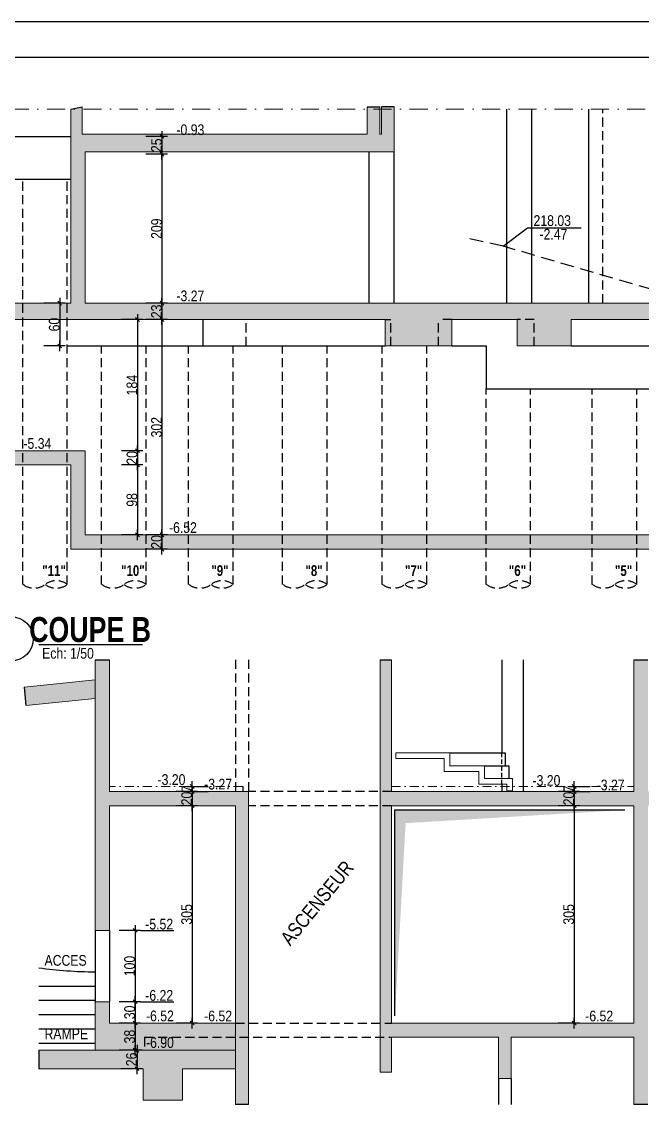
# Model space of a CAD drawing. Header units: millimetres. Extents: x 2049 to 26244, y -43633 to -34245.
# Drawn here: x 6810 to 7682, y -40952 to -39433 of the extents above; entities that cross this region are included whole.
import ezdxf
from ezdxf.enums import TextEntityAlignment as Align

# ---------------------------------------------------------------- set-up
doc = ezdxf.new("R2010")
doc.units = ezdxf.units.MM
doc.linetypes.add('CACHEX2', pattern=[19.05, 12.7, -6.35])
doc.linetypes.add('TIRETPTX2', pattern=[50.8, 25.4, -12.7, 0, -12.7])
for name, color, linetype in [('01-Cad  2', 1, 'Continuous'), ('01_cote_gen', 4, 'Continuous'), ('01_linteaux', 2, 'Continuous'), ('01_murs_sup', 2, 'CACHEX2'), ('01_poch_BN', 9, 'Continuous'), ('01_poch_murs', 253, 'Continuous'), ('01_texte', 230, 'Continuous'), ('AA_COTES', 2, 'Continuous')]:
    doc.layers.add(name, color=color, linetype=linetype)
doc.layers.add('01_murs_coup', color=5, linetype='Continuous', lineweight=60)
doc.layers.add('01_tram_axes', color=2, linetype='TIRETPTX2', lineweight=9)
doc.styles.add('ARIAL NA', font='ARIALN.TTF')
doc.styles.add('impact', font='impact.ttf')
doc.styles.add('STYLE2', font='ARIALN.TTF')
doc.dimstyles.new('JB50', dxfattribs={"dimscale": 0.1, "dimtxt": 150, "dimasz": 15, "dimexe": 0.1, "dimexo": 0.1, "dimgap": 0.09, "dimtad": 1, "dimdec": 1, "dimdsep": 46, "dimtxsty": 'STYLE2', "dimblk1": 'BOND_G', "dimblk2": 'BOND_D', "dimsah": 1, "dimcen": 1.5, "dimdle": 0.01, "dimse1": 1, "dimse2": 1, "dimclrd": 4, "dimclre": 2, "dimclrt": 6, "dimazin": 2, "dimtfac": 2.333333, "dimtdec": 1, "dimtix": 1, "dimtmove": 2, "dimatfit": 3, "dimldrblk": 'BOND_G', "dimfxl": 1, "dimtolj": 1, "dimtzin": 0, "dimarcsym": 0})

# ---------------------------------------------------------------- blocks, each defined once
blk = doc.blocks.new('BOND_G')
at = {"layer": 'AA_COTES', "color": 0}
for p, q in [((0, -5), (0, 15)), ((5, 0), (-5, 0)), ((1.8, 1.8), (-1.8, -1.8))]:
    blk.add_line(p, q, dxfattribs=at)
blk = doc.blocks.new('BOND_D')
at = {"layer": 'AA_COTES', "color": 0}
for p, q in [((5, 0), (-5, 0)), ((-1.8, -1.8), (1.8, 1.8)), ((0, 5), (0, -15))]:
    blk.add_line(p, q, dxfattribs=at)
blk = doc.blocks.new('*D7805')
at = {"layer": '01_cote_gen', "color": 4, "lineweight": -2, "ltscale": 200, "transparency": 16777216}
blk.add_line((6863.7, -39829.8), (6863.7, -39886.8), dxfattribs=at)
at = {"layer": 'Defpoints', "color": 0, "ltscale": 200, "transparency": 16777216}
for p in [(6859, -39828.3), (6863.7, -39888.3), (7862.5, -39888.3)]:
    blk.add_point(p, dxfattribs=at)
at = {"layer": '01_cote_gen', "color": 4, "lineweight": -2, "ltscale": 200, "transparency": 16777216, "xscale": 1.5, "yscale": 1.5, "zscale": 1.5}
for name, p, rotation in [('BOND_G', (6863.7, -39828.3), 90), ('BOND_D', (6863.7, -39888.3), 270)]:
    blk.add_blockref(name, p, dxfattribs=dict(at, rotation=rotation))
at = {"layer": '01_cote_gen', "color": 6, "ltscale": 200, "transparency": 16777216, "insert": (6856.1, -39858.3), "char_height": 15, "attachment_point": 5, "rotation": 90, "style": 'STYLE2'}
blk.add_mtext('\\A1;60', dxfattribs=at)
blk = doc.blocks.new('*D7807')
at = {"layer": '01_cote_gen', "color": 4, "lineweight": -2, "ltscale": 200, "transparency": 16777216}
blk.add_line((6972.9, -40036.8), (6972.9, -40053.8), dxfattribs=at)
at = {"layer": 'Defpoints', "color": 0, "ltscale": 200, "transparency": 16777216}
for p in [(6857.3, -40035.3), (6857.3, -40055.3), (6972.9, -40055.3)]:
    blk.add_point(p, dxfattribs=at)
at = {"layer": '01_cote_gen', "color": 4, "lineweight": -2, "ltscale": 200, "transparency": 16777216, "xscale": 1.5, "yscale": 1.5, "zscale": 1.5}
for name, p, rotation in [('BOND_G', (6972.9, -40035.3), 90), ('BOND_D', (6972.9, -40055.3), 270)]:
    blk.add_blockref(name, p, dxfattribs=dict(at, rotation=rotation))
at = {"layer": '01_cote_gen', "color": 6, "ltscale": 200, "transparency": 16777216, "insert": (6965.2, -40045.3), "char_height": 15, "attachment_point": 5, "rotation": 90, "style": 'STYLE2'}
blk.add_mtext('\\A1;20', dxfattribs=at)
blk = doc.blocks.new('*D7808')
at = {"layer": '01_cote_gen', "color": 4, "lineweight": -2, "ltscale": 200, "transparency": 16777216}
blk.add_line((6972.9, -40056.8), (6972.9, -40151.8), dxfattribs=at)
at = {"layer": 'Defpoints', "color": 0, "ltscale": 200, "transparency": 16777216}
for p in [(6950.4, -40055.3), (6950.4, -40153.3), (6972.9, -40153.3)]:
    blk.add_point(p, dxfattribs=at)
at = {"layer": '01_cote_gen', "color": 4, "lineweight": -2, "ltscale": 200, "transparency": 16777216, "xscale": 1.5, "yscale": 1.5, "zscale": 1.5}
for name, p, rotation in [('BOND_G', (6972.9, -40055.3), 90), ('BOND_D', (6972.9, -40153.3), 270)]:
    blk.add_blockref(name, p, dxfattribs=dict(at, rotation=rotation))
at = {"layer": '01_cote_gen', "color": 6, "ltscale": 200, "transparency": 16777216, "insert": (6965.2, -40104.3), "char_height": 15, "attachment_point": 5, "rotation": 90, "style": 'STYLE2'}
blk.add_mtext('\\A1;98', dxfattribs=at)
blk = doc.blocks.new('*D7809')
at = {"layer": '01_cote_gen', "color": 4, "lineweight": -2, "ltscale": 200, "transparency": 16777216}
blk.add_line((6972.9, -39852.8), (6972.9, -40033.8), dxfattribs=at)
at = {"layer": 'Defpoints', "color": 0, "ltscale": 200, "transparency": 16777216}
for p in [(6987.8, -39851.3), (6950.4, -40035.3), (6972.9, -40035.3)]:
    blk.add_point(p, dxfattribs=at)
at = {"layer": '01_cote_gen', "color": 4, "lineweight": -2, "ltscale": 200, "transparency": 16777216, "xscale": 1.5, "yscale": 1.5, "zscale": 1.5}
for name, p, rotation in [('BOND_G', (6972.9, -39851.3), 90), ('BOND_D', (6972.9, -40035.3), 270)]:
    blk.add_blockref(name, p, dxfattribs=dict(at, rotation=rotation))
at = {"layer": '01_cote_gen', "color": 6, "ltscale": 200, "transparency": 16777216, "insert": (6965.2, -39943.3), "char_height": 15, "attachment_point": 5, "rotation": 90, "style": 'STYLE2'}
blk.add_mtext('\\A1;184', dxfattribs=at)
blk = doc.blocks.new('*D7810')
at = {"layer": '01_cote_gen', "color": 4, "lineweight": -2, "ltscale": 200, "transparency": 16777216}
blk.add_line((7007.3, -39852.8), (7007.3, -40151.8), dxfattribs=at)
at = {"layer": 'Defpoints', "color": 0, "ltscale": 200, "transparency": 16777216}
for p in [(7009.6, -39851.3), (7007.3, -40153.3), (7124.9, -40153.3)]:
    blk.add_point(p, dxfattribs=at)
at = {"layer": '01_cote_gen', "color": 4, "lineweight": -2, "ltscale": 200, "transparency": 16777216, "xscale": 1.5, "yscale": 1.5, "zscale": 1.5}
for name, p, rotation in [('BOND_G', (7007.3, -39851.3), 90), ('BOND_D', (7007.3, -40153.3), 270)]:
    blk.add_blockref(name, p, dxfattribs=dict(at, rotation=rotation))
at = {"layer": '01_cote_gen', "color": 6, "ltscale": 200, "transparency": 16777216, "insert": (6999.7, -40002.3), "char_height": 15, "attachment_point": 5, "rotation": 90, "style": 'STYLE2'}
blk.add_mtext('\\A1;302', dxfattribs=at)
blk = doc.blocks.new('*D7811')
at = {"layer": '01_cote_gen', "color": 4, "lineweight": -2, "ltscale": 200, "transparency": 16777216}
blk.add_line((7007.3, -39829.8), (7007.3, -39849.8), dxfattribs=at)
at = {"layer": 'Defpoints', "color": 0, "ltscale": 200, "transparency": 16777216}
for p in [(7036, -39828.3), (7007.3, -39851.3), (7036, -39851.3)]:
    blk.add_point(p, dxfattribs=at)
at = {"layer": '01_cote_gen', "color": 4, "lineweight": -2, "ltscale": 200, "transparency": 16777216, "xscale": 1.5, "yscale": 1.5, "zscale": 1.5}
for name, p, rotation in [('BOND_G', (7007.3, -39828.3), 90), ('BOND_D', (7007.3, -39851.3), 270)]:
    blk.add_blockref(name, p, dxfattribs=dict(at, rotation=rotation))
at = {"layer": '01_cote_gen', "color": 6, "ltscale": 200, "transparency": 16777216, "insert": (6999.7, -39839.8), "char_height": 15, "attachment_point": 5, "rotation": 90, "style": 'STYLE2'}
blk.add_mtext('\\A1;23', dxfattribs=at)
blk = doc.blocks.new('*D7812')
at = {"layer": '01_cote_gen', "color": 4, "lineweight": -2, "ltscale": 200, "transparency": 16777216}
blk.add_line((7007.3, -40154.8), (7007.3, -40171.8), dxfattribs=at)
at = {"layer": 'Defpoints', "color": 0, "ltscale": 200, "transparency": 16777216}
for p in [(7027.9, -40153.3), (7007.3, -40173.3), (7027.9, -40173.3)]:
    blk.add_point(p, dxfattribs=at)
at = {"layer": '01_cote_gen', "color": 4, "lineweight": -2, "ltscale": 200, "transparency": 16777216, "xscale": 1.5, "yscale": 1.5, "zscale": 1.5}
for name, p, rotation in [('BOND_G', (7007.3, -40153.3), 90), ('BOND_D', (7007.3, -40173.3), 270)]:
    blk.add_blockref(name, p, dxfattribs=dict(at, rotation=rotation))
at = {"layer": '01_cote_gen', "color": 6, "ltscale": 200, "transparency": 16777216, "insert": (6999.7, -40163.3), "char_height": 15, "attachment_point": 5, "rotation": 90, "style": 'STYLE2'}
blk.add_mtext('\\A1;20', dxfattribs=at)
blk = doc.blocks.new('*D7839')
at = {"layer": '01_cote_gen', "color": 4, "lineweight": -2, "ltscale": 200, "transparency": 16777216}
blk.add_line((7586.1, -40514.8), (7586.1, -40531.8), dxfattribs=at)
at = {"layer": 'Defpoints', "color": 0, "ltscale": 200, "transparency": 16777216}
for p in [(7576, -40513.3), (7576, -40533.3), (7586.1, -40533.3)]:
    blk.add_point(p, dxfattribs=at)
at = {"layer": '01_cote_gen', "color": 4, "lineweight": -2, "ltscale": 200, "transparency": 16777216, "xscale": 1.5, "yscale": 1.5, "zscale": 1.5}
for name, p, rotation in [('BOND_G', (7586.1, -40513.3), 90), ('BOND_D', (7586.1, -40533.3), 270)]:
    blk.add_blockref(name, p, dxfattribs=dict(at, rotation=rotation))
at = {"layer": '01_cote_gen', "color": 6, "ltscale": 200, "transparency": 16777216, "insert": (7578.4, -40523.3), "char_height": 15, "attachment_point": 5, "rotation": 90, "style": 'STYLE2'}
blk.add_mtext('\\A1;20', dxfattribs=at)
blk = doc.blocks.new('*D7840')
at = {"layer": '01_cote_gen', "color": 4, "lineweight": -2, "ltscale": 200, "transparency": 16777216}
blk.add_line((7586.1, -40534.8), (7586.1, -40836.8), dxfattribs=at)
at = {"layer": 'Defpoints', "color": 0, "ltscale": 200, "transparency": 16777216}
for p in [(7537.5, -40533.3), (7561.8, -40838.3), (7586.1, -40838.3)]:
    blk.add_point(p, dxfattribs=at)
at = {"layer": '01_cote_gen', "color": 4, "lineweight": -2, "ltscale": 200, "transparency": 16777216, "xscale": 1.5, "yscale": 1.5, "zscale": 1.5}
for name, p, rotation in [('BOND_G', (7586.1, -40533.3), 90), ('BOND_D', (7586.1, -40838.3), 270)]:
    blk.add_blockref(name, p, dxfattribs=dict(at, rotation=rotation))
at = {"layer": '01_cote_gen', "color": 6, "ltscale": 200, "transparency": 16777216, "insert": (7578.4, -40685.8), "char_height": 15, "attachment_point": 5, "rotation": 90, "style": 'STYLE2'}
blk.add_mtext('\\A1;305', dxfattribs=at)
blk = doc.blocks.new('*D7841')
at = {"layer": '01_cote_gen', "color": 4, "lineweight": -2, "ltscale": 200, "transparency": 16777216}
for p, q in [((7586.1, -40504.8), (7586.1, -40503.3)), ((7586.1, -40506.3), (7586.1, -40513.3)), ((7586.1, -40514.8), (7586.1, -40516.3))]:
    blk.add_line(p, q, dxfattribs=at)
at = {"layer": 'Defpoints', "color": 0, "ltscale": 200, "transparency": 16777216}
for p in [(7633.8, -40506.3), (7586.1, -40513.3), (7633.8, -40513.3)]:
    blk.add_point(p, dxfattribs=at)
at = {"layer": '01_cote_gen', "color": 4, "lineweight": -2, "ltscale": 200, "transparency": 16777216, "xscale": 1.5, "yscale": 1.5, "zscale": 1.5}
for name, p, rotation in [('BOND_G', (7586.1, -40506.3), 270), ('BOND_D', (7586.1, -40513.3), 90)]:
    blk.add_blockref(name, p, dxfattribs=dict(at, rotation=rotation))
at = {"layer": '01_cote_gen', "color": 6, "ltscale": 200, "transparency": 16777216, "insert": (7578.5, -40509.8), "char_height": 15, "attachment_point": 5, "rotation": 90, "style": 'STYLE2'}
blk.add_mtext('\\A1;7', dxfattribs=at)
blk = doc.blocks.new('*D7842')
at = {"layer": '01_cote_gen', "color": 4, "lineweight": -2, "ltscale": 200, "transparency": 16777216}
blk.add_line((6969.5, -40839.8), (6969.5, -40874.8), dxfattribs=at)
at = {"layer": 'Defpoints', "color": 0, "ltscale": 200, "transparency": 16777216}
for p in [(6974.4, -40838.3), (6969.5, -40876.3), (6974.4, -40876.3)]:
    blk.add_point(p, dxfattribs=at)
at = {"layer": '01_cote_gen', "color": 4, "lineweight": -2, "ltscale": 200, "transparency": 16777216, "xscale": 1.5, "yscale": 1.5, "zscale": 1.5}
for name, p, rotation in [('BOND_G', (6969.5, -40838.3), 90), ('BOND_D', (6969.5, -40876.3), 270)]:
    blk.add_blockref(name, p, dxfattribs=dict(at, rotation=rotation))
at = {"layer": '01_cote_gen', "color": 6, "ltscale": 200, "transparency": 16777216, "insert": (6961.9, -40857.3), "char_height": 15, "attachment_point": 5, "rotation": 90, "style": 'STYLE2'}
blk.add_mtext('\\A1;38', dxfattribs=at)
blk = doc.blocks.new('*D7847')
at = {"layer": '01_cote_gen', "color": 4, "lineweight": -2, "ltscale": 200, "transparency": 16777216}
blk.add_line((6972.2, -40877.8), (6972.2, -40900.8), dxfattribs=at)
at = {"layer": 'Defpoints', "color": 0, "ltscale": 200, "transparency": 16777216}
for p in [(6959.4, -40876.3), (6962.1, -40902.3), (6972.2, -40902.3)]:
    blk.add_point(p, dxfattribs=at)
at = {"layer": '01_cote_gen', "color": 4, "lineweight": -2, "ltscale": 200, "transparency": 16777216, "xscale": 1.5, "yscale": 1.5, "zscale": 1.5}
for name, p, rotation in [('BOND_G', (6972.2, -40876.3), 90), ('BOND_D', (6972.2, -40902.3), 270)]:
    blk.add_blockref(name, p, dxfattribs=dict(at, rotation=rotation))
at = {"layer": '01_cote_gen', "color": 6, "ltscale": 200, "transparency": 16777216, "insert": (6964.5, -40889.3), "char_height": 15, "attachment_point": 5, "rotation": 90, "style": 'STYLE2'}
blk.add_mtext('\\A1;26', dxfattribs=at)
blk = doc.blocks.new('*D7848')
at = {"layer": '01_cote_gen', "color": 4, "lineweight": -2, "ltscale": 200, "transparency": 16777216}
blk.add_line((6969.5, -40809.8), (6969.5, -40836.8), dxfattribs=at)
at = {"layer": 'Defpoints', "color": 0, "ltscale": 200, "transparency": 16777216}
for p in [(6933.6, -40808.3), (6942.1, -40838.3), (6969.5, -40838.3)]:
    blk.add_point(p, dxfattribs=at)
at = {"layer": '01_cote_gen', "color": 4, "lineweight": -2, "ltscale": 200, "transparency": 16777216, "xscale": 1.5, "yscale": 1.5, "zscale": 1.5}
for name, p, rotation in [('BOND_G', (6969.5, -40808.3), 90), ('BOND_D', (6969.5, -40838.3), 270)]:
    blk.add_blockref(name, p, dxfattribs=dict(at, rotation=rotation))
at = {"layer": '01_cote_gen', "color": 6, "ltscale": 200, "transparency": 16777216, "insert": (6961.9, -40823.3), "char_height": 15, "attachment_point": 5, "rotation": 90, "style": 'STYLE2'}
blk.add_mtext('\\A1;30', dxfattribs=at)
blk = doc.blocks.new('*D7849')
at = {"layer": '01_cote_gen', "color": 4, "lineweight": -2, "ltscale": 200, "transparency": 16777216}
blk.add_line((6969.5, -40709.8), (6969.5, -40806.8), dxfattribs=at)
at = {"layer": 'Defpoints', "color": 0, "ltscale": 200, "transparency": 16777216}
for p in [(6933.6, -40708.3), (6933.6, -40808.3), (6969.5, -40808.3)]:
    blk.add_point(p, dxfattribs=at)
at = {"layer": '01_cote_gen', "color": 4, "lineweight": -2, "ltscale": 200, "transparency": 16777216, "xscale": 1.5, "yscale": 1.5, "zscale": 1.5}
for name, p, rotation in [('BOND_G', (6969.5, -40708.3), 90), ('BOND_D', (6969.5, -40808.3), 270)]:
    blk.add_blockref(name, p, dxfattribs=dict(at, rotation=rotation))
at = {"layer": '01_cote_gen', "color": 6, "ltscale": 200, "transparency": 16777216, "insert": (6961.9, -40758.3), "char_height": 15, "attachment_point": 5, "rotation": 90, "style": 'STYLE2'}
blk.add_mtext('\\A1;100', dxfattribs=at)
blk = doc.blocks.new('*D7843')
at = {"layer": '01_cote_gen', "color": 4, "lineweight": -2, "ltscale": 200, "transparency": 16777216}
blk.add_line((7049.7, -40514.8), (7049.7, -40531.8), dxfattribs=at)
at = {"layer": 'Defpoints', "color": 0, "ltscale": 200, "transparency": 16777216}
for p in [(7039.6, -40513.3), (7039.6, -40533.3), (7049.7, -40533.3)]:
    blk.add_point(p, dxfattribs=at)
at = {"layer": '01_cote_gen', "color": 4, "lineweight": -2, "ltscale": 200, "transparency": 16777216, "xscale": 1.5, "yscale": 1.5, "zscale": 1.5}
for name, p, rotation in [('BOND_G', (7049.7, -40513.3), 90), ('BOND_D', (7049.7, -40533.3), 270)]:
    blk.add_blockref(name, p, dxfattribs=dict(at, rotation=rotation))
at = {"layer": '01_cote_gen', "color": 6, "ltscale": 200, "transparency": 16777216, "insert": (7042, -40523.3), "char_height": 15, "attachment_point": 5, "rotation": 90, "style": 'STYLE2'}
blk.add_mtext('\\A1;20', dxfattribs=at)
blk = doc.blocks.new('*D7844')
at = {"layer": '01_cote_gen', "color": 4, "lineweight": -2, "ltscale": 200, "transparency": 16777216}
blk.add_line((7049.7, -40534.8), (7049.7, -40836.8), dxfattribs=at)
at = {"layer": 'Defpoints', "color": 0, "ltscale": 200, "transparency": 16777216}
for p in [(7001.1, -40533.3), (7025.4, -40838.3), (7049.7, -40838.3)]:
    blk.add_point(p, dxfattribs=at)
at = {"layer": '01_cote_gen', "color": 4, "lineweight": -2, "ltscale": 200, "transparency": 16777216, "xscale": 1.5, "yscale": 1.5, "zscale": 1.5}
for name, p, rotation in [('BOND_G', (7049.7, -40533.3), 90), ('BOND_D', (7049.7, -40838.3), 270)]:
    blk.add_blockref(name, p, dxfattribs=dict(at, rotation=rotation))
at = {"layer": '01_cote_gen', "color": 6, "ltscale": 200, "transparency": 16777216, "insert": (7042, -40685.8), "char_height": 15, "attachment_point": 5, "rotation": 90, "style": 'STYLE2'}
blk.add_mtext('\\A1;305', dxfattribs=at)
blk = doc.blocks.new('*D7845')
at = {"layer": '01_cote_gen', "color": 4, "lineweight": -2, "ltscale": 200, "transparency": 16777216}
for p, q in [((7049.7, -40504.8), (7049.7, -40503.3)), ((7049.7, -40506.3), (7049.7, -40513.3)), ((7049.7, -40514.8), (7049.7, -40516.3))]:
    blk.add_line(p, q, dxfattribs=at)
at = {"layer": 'Defpoints', "color": 0, "ltscale": 200, "transparency": 16777216}
for p in [(7097.4, -40506.3), (7049.7, -40513.3), (7097.4, -40513.3)]:
    blk.add_point(p, dxfattribs=at)
at = {"layer": '01_cote_gen', "color": 4, "lineweight": -2, "ltscale": 200, "transparency": 16777216, "xscale": 1.5, "yscale": 1.5, "zscale": 1.5}
for name, p, rotation in [('BOND_G', (7049.7, -40506.3), 270), ('BOND_D', (7049.7, -40513.3), 90)]:
    blk.add_blockref(name, p, dxfattribs=dict(at, rotation=rotation))
at = {"layer": '01_cote_gen', "color": 6, "ltscale": 200, "transparency": 16777216, "insert": (7042.2, -40509.8), "char_height": 15, "attachment_point": 5, "rotation": 90, "style": 'STYLE2'}
blk.add_mtext('\\A1;7', dxfattribs=at)
blk = doc.blocks.new('*D7877')
at = {"layer": '01_cote_gen', "color": 4, "lineweight": -2, "ltscale": 200, "transparency": 16777216}
blk.add_line((6663.8, -40171.8), (6663.8, -40056.8), dxfattribs=at)
at = {"layer": 'Defpoints', "color": 0, "ltscale": 200, "transparency": 16777216}
for p in [(6663.8, -40055.3), (6874.3, -40055.3), (6879.3, -40173.3)]:
    blk.add_point(p, dxfattribs=at)
at = {"layer": '01_cote_gen', "color": 4, "lineweight": -2, "ltscale": 200, "transparency": 16777216, "xscale": 1.5, "yscale": 1.5, "zscale": 1.5}
for name, p, rotation in [('BOND_D', (6663.8, -40055.3), 90), ('BOND_G', (6663.8, -40173.3), 270)]:
    blk.add_blockref(name, p, dxfattribs=dict(at, rotation=rotation))
at = {"layer": '01_cote_gen', "color": 6, "ltscale": 200, "transparency": 16777216, "insert": (6656.1, -40114.3), "char_height": 15, "attachment_point": 5, "rotation": 90, "style": 'STYLE2'}
blk.add_mtext('\\A1;118', dxfattribs=at)
blk = doc.blocks.new('*D7897')
at = {"layer": '01_cote_gen', "color": 4, "lineweight": -2, "ltscale": 200, "transparency": 16777216}
blk.add_line((7007.3, -39620.8), (7007.3, -39826.8), dxfattribs=at)
at = {"layer": 'Defpoints', "color": 0, "ltscale": 200, "transparency": 16777216}
for p in [(6998.3, -39619.3), (7007.3, -39828.3), (7025.1, -39828.3)]:
    blk.add_point(p, dxfattribs=at)
at = {"layer": '01_cote_gen', "color": 4, "lineweight": -2, "ltscale": 200, "transparency": 16777216, "xscale": 1.5, "yscale": 1.5, "zscale": 1.5}
for name, p, rotation in [('BOND_G', (7007.3, -39619.3), 90), ('BOND_D', (7007.3, -39828.3), 270)]:
    blk.add_blockref(name, p, dxfattribs=dict(at, rotation=rotation))
at = {"layer": '01_cote_gen', "color": 6, "ltscale": 200, "transparency": 16777216, "insert": (6999.7, -39723.8), "char_height": 15, "attachment_point": 5, "rotation": 90, "style": 'STYLE2'}
blk.add_mtext('\\A1;209', dxfattribs=at)
blk = doc.blocks.new('*D7898')
at = {"layer": '01_cote_gen', "color": 4, "lineweight": -2, "ltscale": 200, "transparency": 16777216}
blk.add_line((7007.3, -39595.8), (7007.3, -39617.8), dxfattribs=at)
at = {"layer": 'Defpoints', "color": 0, "ltscale": 200, "transparency": 16777216}
for p in [(7023.8, -39594.3), (7007.3, -39619.3), (7023.8, -39619.3)]:
    blk.add_point(p, dxfattribs=at)
at = {"layer": '01_cote_gen', "color": 4, "lineweight": -2, "ltscale": 200, "transparency": 16777216, "xscale": 1.5, "yscale": 1.5, "zscale": 1.5}
for name, p, rotation in [('BOND_G', (7007.3, -39594.3), 90), ('BOND_D', (7007.3, -39619.3), 270)]:
    blk.add_blockref(name, p, dxfattribs=dict(at, rotation=rotation))
at = {"layer": '01_cote_gen', "color": 6, "ltscale": 200, "transparency": 16777216, "insert": (6999.7, -39606.8), "char_height": 15, "attachment_point": 5, "rotation": 90, "style": 'STYLE2'}
blk.add_mtext('\\A1;25', dxfattribs=at)

msp = doc.modelspace()

# ---------------------------------------------------------------- hatches: boundary and pattern name
at = {"layer": '01_poch_BN', "ltscale": 200}
h = msp.add_hatch(color=256, dxfattribs=at)
h.dxf.hatch_style = 1
h.paths.add_polyline_path([(7333.28, -39552.62), (7315.28, -39552.62), (7315.28, -39590.99), (7313.28, -39590.99), (7313.28, -39552.62), (7295.28, -39552.62), (7295.28, -39590.99), (6895.28, -39590.99), (6895.28, -39552.62), (6879.28, -39555.96), (6879.28, -39828.33), (6761.75, -39828.33), (6761.75, -39851.33), (7320.51, -39851.33), (7320.51, -39888.33), (7414.08, -39888.33), (7414.08, -39851.33), (7505.89, -39851.33), (7505.89, -39888.33), (7581.77, -39888.33), (7581.77, -39851.33), (7839.41, -39851.33), (7760.55, -39828.33), (6899.28, -39828.33), (6899.28, -39615.99), (7333.28, -39615.99)])
h.paths.add_polyline_path([(6761.75, -39594.33), (6690.12, -39594.33), (6690.12, -39654.33), (6761.75, -39654.33)])
h.paths.add_polyline_path([(6711.5, -39555.96), (6690.12, -39555.96), (6690.12, -39594.33), (6711.5, -39594.33)])
h.paths.add_polyline_path([(6761.75, -39654.33), (6734.99, -39654.33), (6734.99, -40254.47), (6761.75, -40254.47)])
h.paths.add_polyline_path([(6899.28, -40035.33), (6761.75, -40035.33), (6761.75, -40055.33), (6879.28, -40055.33), (6879.28, -40173.33), (8048.27, -40173.33), (8048.27, -40287.33), (8068.27, -40287.33), (8068.27, -40173.33), (8233.27, -40173.33), (8233.27, -40287.33), (8378.93, -40287.33), (8378.93, -40257.33), (8251.27, -40257.33), (8251.27, -39943.87), (8242.27, -39940.33), (8233.27, -39938.56), (8233.27, -40153.33), (8068.27, -40153.33), (8068.27, -39906.11), (8048.27, -39902.17), (8048.27, -40153.33), (6899.28, -40153.33)])
h.paths.add_polyline_path([(8068.27, -39851.33), (8233.27, -39851.33), (8233.27, -39938.56), (8242.27, -39940.33), (8251.27, -39943.87), (8251.27, -39555.96), (8233.27, -39555.96), (8233.27, -39828.33), (8068.31, -39828.33), (8068.31, -39555.96), (8048.31, -39555.96), (8048.31, -39828.33), (7760.55, -39828.33), (7839.41, -39851.33), (8048.27, -39851.33), (8048.27, -39902.17), (8068.27, -39906.11)])
h = msp.add_hatch(color=256, dxfattribs=at)
h.dxf.hatch_style = 1
h.paths.add_polyline_path([(7128.61, -40513.31), (6933.61, -40513.31), (6933.61, -40328.76), (6913.61, -40328.76), (6913.61, -40708.31), (6933.61, -40708.31), (6933.61, -40533.31), (7110.61, -40533.31), (7110.61, -40876.31), (7110.61, -40952.35), (7128.61, -40952.35)])
h.paths.add_polyline_path([(6913.61, -40356.81), (6813.61, -40366.81), (6816.2, -40392.68), (6913.61, -40382.94)])
h.paths.add_polyline_path([(7036.03, -40902.31), (7110.61, -40902.31), (7110.61, -40876.31), (6834.39, -40876.31), (6834.39, -40902.31), (6981.03, -40902.31), (6981.03, -40946.31), (7036.03, -40946.31)])
h.paths.add_polyline_path([(7110.61, -40838.31), (6933.61, -40838.31), (6933.61, -40808.31), (6913.61, -40808.31), (6913.61, -40876.31), (7110.61, -40876.31)], flags=17)
h = msp.add_hatch(color=256, dxfattribs=at)
h.dxf.hatch_style = 1
h.paths.add_polyline_path([(8284.6, -40328.76), (8264.6, -40328.76), (8264.6, -40513.31), (8120.68, -40513.31), (8120.68, -40328.76), (8100.68, -40328.76), (8100.68, -40513.31), (7689.61, -40513.31), (7689.61, -40328.76), (7669.61, -40328.76), (7669.61, -40513.31), (7329.61, -40513.31), (7329.61, -40328.76), (7313.61, -40328.76), (7313.61, -40907.31), (7329.61, -40907.31), (7329.61, -40858.31), (7479.61, -40858.31), (7479.61, -40916.31), (7497.61, -40916.31), (7497.61, -40858.31), (7669.61, -40858.31), (7669.61, -40952.35), (7689.61, -40952.35), (7689.61, -40533.31), (8264.6, -40533.31), (8264.6, -40633.31), (8284.6, -40633.31)])
h.paths.add_polyline_path([(7669.61, -40533.31), (7669.61, -40838.31), (7329.61, -40838.31), (7329.61, -40533.31)], flags=16)
h.paths.add_polyline_path([(8284.6, -40633.31), (8264.6, -40633.31), (8217.6, -40633.31), (8217.6, -40693.31), (8284.6, -40693.31)], flags=17)

# ---------------------------------------------------------------- linework, layer by layer
at = {"layer": '01-Cad  2'}
for p, q in [((2106.37, -39433.32, 9.99), (9471.22, -39433.32, 9.99)), ((2156.37, -39483.32, -0.3), (9420.22, -39483.32, -0.3))]:
    msp.add_line(p, q, dxfattribs=at)
at = {"layer": '01_linteaux', "color": 5, "linetype": 'CACHEX2', "ltscale": 1.5}
for p, q in [((7486.25, -39748.33), (7436.66, -39737.52)), ((7942.27, -39881.33), (7486.25, -39748.33))]:
    msp.add_line(p, q, dxfattribs=at)
at = {"layer": '01_murs_coup', "linetype": 'Continuous', "lineweight": 5}
for p, q in [((6895.28, -39590.99), (6895.28, -39552.62)), ((7295.28, -39590.99), (7295.28, -39552.62)), ((7313.28, -39590.99), (7313.28, -39552.62)), ((7315.28, -39590.99), (7315.28, -39552.62)), ((7333.28, -39615.99), (7333.28, -39552.62)), ((6879.28, -39828.33), (6879.28, -39555.96)), ((6895.28, -39590.99), (7295.28, -39590.99)), ((7313.28, -39590.99), (7315.28, -39590.99)), ((6899.28, -39828.33), (6899.28, -39615.99)), ((6899.28, -39615.99), (7333.28, -39615.99)), ((6761.75, -39828.33), (6879.28, -39828.33)), ((6899.28, -39828.33), (8048.31, -39828.33)), ((7320.51, -39851.33), (6761.75, -39851.33)), ((7320.51, -39888.33), (7320.51, -39851.33)), ((7414.08, -39888.33), (7414.08, -39851.33)), ((7414.08, -39851.33), (7505.89, -39851.33)), ((7505.89, -39888.33), (7505.89, -39851.33)), ((7581.77, -39888.33), (7581.77, -39851.33)), ((7581.77, -39851.33), (8048.27, -39851.33)), ((7414.08, -39888.33), (7320.51, -39888.33)), ((7581.77, -39888.33), (7505.89, -39888.33)), ((6761.75, -40035.33), (6899.28, -40035.33)), ((6899.28, -40153.33), (6899.28, -40035.33)), ((6761.75, -40055.33), (6879.28, -40055.33)), ((6879.28, -40173.33), (6879.28, -40055.33)), ((6899.28, -40153.33), (8048.27, -40153.33)), ((6879.28, -40173.33), (8048.27, -40173.33)), ((6913.61, -40328.76), (6913.61, -40708.31)), ((6933.61, -40328.76), (6933.61, -40513.31)), ((7313.61, -40328.76), (7313.61, -40907.31)), ((7329.61, -40328.76), (7329.61, -40513.31)), ((7669.61, -40328.76), (7669.61, -40513.31)), ((6813.61, -40366.81), (6913.61, -40356.81)), ((6816.2, -40392.68), (6913.61, -40382.94)), ((7335.61, -40459.31), (7411.62, -40459.31)), ((7335.61, -40459.31), (7335.61, -40467.31)), ((7411.62, -40459.31), (7411.62, -40477.31)), ((7335.61, -40467.31), (7403.62, -40467.31)), ((7403.62, -40467.31), (7403.62, -40485.31)), ((7411.62, -40477.31), (7460.26, -40477.31)), ((7460.26, -40477.31), (7460.26, -40495.31)), ((7403.62, -40485.31), (7452.26, -40485.31)), ((7452.26, -40485.31), (7452.26, -40503.31)), ((7460.26, -40495.31), (7499.61, -40495.31)), ((7499.61, -40495.31), (7499.61, -40512.31)), ((7452.26, -40503.31), (7491.61, -40503.31)), ((7491.61, -40503.31), (7491.61, -40512.31)), ((7491.61, -40512.31), (7499.61, -40512.31)), ((7128.61, -40513.31), (6933.61, -40513.31)), ((7128.61, -40513.31), (7128.61, -40952.35)), ((7329.61, -40513.31), (7669.61, -40513.31)), ((6933.61, -40533.31), (6933.61, -40708.31)), ((7110.61, -40533.31), (6933.61, -40533.31)), ((7110.61, -40533.31), (7110.61, -40876.31)), ((7329.61, -40533.31), (7669.61, -40533.31)), ((7329.61, -40533.31), (7329.61, -40838.31)), ((7669.61, -40533.31), (7669.61, -40838.31)), ((6933.61, -40708.31), (6913.61, -40708.31)), ((6913.61, -40808.31), (6913.61, -40876.31)), ((6933.61, -40808.31), (6913.61, -40808.31)), ((6933.61, -40808.31), (6933.61, -40838.31)), ((7110.61, -40838.31), (6933.61, -40838.31)), ((7329.61, -40838.31), (7669.61, -40838.31)), ((7329.61, -40858.31), (7329.61, -40907.31)), ((7329.61, -40858.31), (7479.61, -40858.31)), ((7479.61, -40858.31), (7479.61, -40916.31)), ((7497.61, -40858.31), (7497.61, -40916.31)), ((7497.61, -40858.31), (7669.61, -40858.31)), ((7669.61, -40858.31), (7669.61, -40952.35)), ((6834.39, -40876.31), (7110.61, -40876.31)), ((7110.61, -40876.31), (7110.61, -40952.35)), ((6834.39, -40902.31), (6981.03, -40902.31)), ((6981.03, -40902.31), (6981.03, -40946.31)), ((7036.03, -40902.31), (7110.61, -40902.31)), ((7036.03, -40902.31), (7036.03, -40946.31)), ((7313.61, -40907.31), (7329.61, -40907.31)), ((7479.61, -40916.31), (7497.61, -40916.31)), ((6981.03, -40946.31), (7036.03, -40946.31))]:
    msp.add_line(p, q, dxfattribs=at)
at = {"layer": '01_murs_sup', "ltscale": 200}
for p, q in [((7491.68, -39828.33), (7491.68, -39555.96)), ((7526.68, -39828.33), (7526.68, -39555.96)), ((7606.41, -39828.33), (7606.41, -39555.96)), ((6761.75, -39594.33), (6879.28, -39594.33)), ((7298.28, -39828.33), (7298.28, -39615.99)), ((7333.28, -39828.33), (7333.28, -39615.99)), ((6761.75, -39654.33), (6879.28, -39654.33)), ((7065.28, -39888.33), (7065.28, -39851.33)), ((6874.27, -39888.33), (7320.51, -39888.33)), ((7414.08, -39888.33), (7462.32, -39888.33)), ((7462.32, -39888.33), (7462.32, -39948.33)), ((7581.77, -39888.33), (7823.25, -39888.33)), ((7462.32, -39948.33), (7760.67, -39948.33)), ((7484.61, -40328.76), (7484.61, -40459.31)), ((7514.61, -40328.76), (7514.61, -40513.31)), ((7411.62, -40459.31), (7489.24, -40459.31)), ((7489.24, -40459.31), (7489.24, -40477.31)), ((7460.26, -40477.31), (7494.29, -40477.31)), ((7494.29, -40477.31), (7494.29, -40495.31)), ((7484.61, -40503.31), (7484.61, -40513.31)), ((6913.61, -40708.31), (6913.61, -40808.31)), ((6933.61, -40708.31), (6933.61, -40808.31)), ((7479.61, -40916.31), (7479.61, -40952.35)), ((7497.61, -40916.31), (7497.61, -40952.35))]:
    msp.add_line(p, q, dxfattribs=at)
at = {"layer": '01_murs_sup'}
for p, q in [((7626.41, -39828.33), (7626.41, -39555.96)), ((6811.69, -40222.91), (6811.69, -39654.33)), ((6874.27, -40222.91), (6874.27, -39654.33)), ((7125.57, -39888.33), (7125.57, -39851.33)), ((7320.51, -39851.33), (7328.71, -39851.33)), ((7328.71, -39888.33), (7328.71, -39851.33)), ((7395.75, -39888.33), (7395.75, -39851.33)), ((7414.08, -39851.33), (7395.75, -39851.33)), ((7529.75, -39851.33), (7505.89, -39851.33)), ((7529.75, -39888.33), (7529.75, -39851.33)), ((6922.35, -40222.91), (6922.35, -39888.33)), ((6984.93, -40222.91), (6984.93, -39888.33)), ((7044.64, -40222.91), (7044.64, -39888.33)), ((7107.22, -40222.91), (7107.22, -39888.33)), ((7176.7, -40222.91), (7176.7, -39888.33)), ((7239.28, -40222.91), (7239.28, -39888.33)), ((7316.51, -40222.91), (7316.51, -39888.33)), ((7379.09, -40222.91), (7379.09, -39888.33)), ((7462.32, -40222.91), (7462.32, -39948.33)), ((7524.91, -40222.91), (7524.91, -39948.33)), ((7611.32, -40222.91), (7611.32, -39948.33)), ((7673.9, -40222.91), (7673.9, -39948.33)), ((7110.61, -40328.76), (7110.61, -40513.31)), ((7128.61, -40328.76), (7128.61, -40513.31)), ((7120.61, -40506.31), (7120.61, -40513.31)), ((7329.61, -40513.31), (7128.61, -40513.31)), ((7329.61, -40533.31), (7128.61, -40533.31)), ((7110.61, -40838.31), (7329.61, -40838.31)), ((6982.86, -40858.31), (7329.61, -40858.31)), ((6982.86, -40858.31), (6982.86, -40876.31))]:
    msp.add_line(p, q, dxfattribs=at)
at = {"layer": '01_murs_sup', "ltscale": 0.5}
msp.add_line((7484.61, -40503.31), (7484.61, -40459.31), dxfattribs=at)
at = {"layer": '01_murs_sup'}
for centre, start, end in [((6827.77, -40202.25), 233.12206, 306.87794), ((6858.77, -40243.57), 53.12206, 126.87794), ((6858.77, -40202.25), 233.12206, 306.87794), ((6938.43, -40202.25), 233.12206, 306.87794), ((6969.43, -40243.57), 53.12206, 126.87794), ((6969.43, -40202.25), 233.12206, 306.87794), ((7060.72, -40202.25), 233.12206, 306.87794), ((7091.72, -40243.57), 53.12206, 126.87794), ((7091.72, -40202.25), 233.12206, 306.87794), ((7192.78, -40202.25), 233.12206, 306.87794), ((7223.78, -40243.57), 53.12206, 126.87794), ((7223.78, -40202.25), 233.12206, 306.87794), ((7332.59, -40202.25), 233.12206, 306.87794), ((7363.59, -40243.57), 53.12206, 126.87794), ((7363.59, -40202.25), 233.12206, 306.87794), ((7478.41, -40202.25), 233.12206, 306.87794), ((7509.41, -40243.57), 53.12206, 126.87794), ((7509.41, -40202.25), 233.12206, 306.87794), ((7627.4, -40202.25), 233.12206, 306.87794), ((7658.4, -40243.57), 53.12206, 126.87794), ((7658.4, -40202.25), 233.12206, 306.87794)]:
    msp.add_arc(centre, 25.83, start, end, dxfattribs=at)
at = {"layer": '01_murs_sup', "ltscale": 200}
msp.add_arc((6913.61, -40196.4), 569.91, 262.00984, 270, dxfattribs=at)
at = {"layer": '01_poch_BN', "ltscale": 200}
for p, q in [((6879.28, -39555.96), (6895.28, -39552.62)), ((7295.28, -39552.62), (7313.28, -39552.62)), ((7333.28, -39552.62), (7315.28, -39552.62)), ((6913.61, -40328.76), (6933.61, -40328.76)), ((7313.61, -40328.76), (7329.61, -40328.76)), ((7669.61, -40328.76), (7689.61, -40328.76)), ((6813.61, -40366.81), (6816.2, -40392.68)), ((6834.39, -40876.31), (6834.39, -40902.31)), ((7128.61, -40952.35), (7110.61, -40952.35)), ((7689.61, -40952.35), (7669.61, -40952.35))]:
    msp.add_line(p, q, dxfattribs=at)
at = {"layer": '01_poch_murs', "ltscale": 200}
for p, q in [((7334.43, -40828.31), (7334.44, -40539.35)), ((7334.44, -40539.35), (7657.02, -40539.35)), ((6834.39, -40786.31), (6913.61, -40786.31)), ((6834.39, -40806.31), (6913.61, -40806.31)), ((6834.39, -40826.31), (6913.61, -40826.31)), ((6834.39, -40846.31), (6913.61, -40846.31)), ((6834.39, -40866.31), (6913.61, -40866.31))]:
    msp.add_line(p, q, dxfattribs=at)
for points in [[(7334.43, -40828.31), (7334.44, -40539.35), (7349.4, -40557.83)], [(7334.44, -40539.35), (7657.02, -40539.35), (7349.4, -40557.83)]]:
    msp.add_solid(points, dxfattribs=at)
at = {"layer": '01_texte'}
for p, q in [((7486.25, -39748.33), (7520.59, -39722.79)), ((7520.59, -39722.79), (7595.84, -39722.79)), ((6834.52, -40307.27), (6980.12, -40307.27)), ((6977.03, -40708.31), (7024, -40708.31)), ((6977.03, -40808.31), (7024, -40808.31))]:
    msp.add_line(p, q, dxfattribs=at)
msp.add_circle((6795.57, -40299.15), 30.98, dxfattribs=at)
at = {"layer": '01_tram_axes'}
msp.add_line((6642.38, -39555.96), (8309.48, -39555.96), dxfattribs=at)
at = {"layer": '01_tram_axes', "ltscale": 0.5}
for p, q in [((7120.61, -40506.31), (6933.61, -40506.31)), ((7329.61, -40506.31), (7669.61, -40506.31))]:
    msp.add_line(p, q, dxfattribs=at)

# ---------------------------------------------------------------- texts
at = {"layer": '01_texte'}
for s, style, p in [('-0.93', 'ARIAL NA', (7027.58, -39592.41)), ('218.03', 'ARIAL NA', (7528.96, -39719.98)), ('-2.47', 'ARIAL NA', (7537.34, -39739.05)), ('-3.27', 'ARIAL NA', (7027.58, -39825.52)), ('-5.34', 'ARIAL NA', (6812.76, -40032.64)), ('-6.52', 'ARIAL NA', (7017.14, -40150.64)), ('Ech: 1/50', 'STYLE2', (6839, -40327.05)), ('-3.20', 'ARIAL NA', (7001.04, -40504.18)), ('-3.27', 'ARIAL NA', (7066.5, -40510.58)), ('-3.20', 'ARIAL NA', (7527.51, -40505.42)), ('-3.27', 'ARIAL NA', (7617.61, -40511.82)), ('-5.52', 'ARIAL NA', (6983.8, -40707)), ('ACCES', 'ARIAL NA', (6842.35, -40757.87)), ('-6.22', 'ARIAL NA', (6983.8, -40807)), ('-6.52', 'ARIAL NA', (6984.8, -40835.77)), ('-6.52', 'ARIAL NA', (7066.5, -40835.9)), ('-6.52', 'ARIAL NA', (7601.57, -40835.9)), ('RAMPE', 'ARIAL NA', (6842.35, -40860.91)), ('-6.90', 'ARIAL NA', (6984.8, -40873.14))]:
    msp.add_text(s, height=15, dxfattribs=dict(at, style=style)).set_placement(p)
at = {"layer": '01_texte', "style": 'impact'}
for s, p in [('"11"', (6855.75, -40215.51)), ('"10"', (6966.41, -40215.51)), ('"9"', (7088.7, -40215.51)), ('"8"', (7220.76, -40215.51)), ('"7"', (7360.57, -40215.51)), ('"6"', (7506.39, -40215.51)), ('"5"', (7655.38, -40215.51))]:
    msp.add_text(s, height=15, rotation=0, dxfattribs=at).set_placement(p, align=Align.BOTTOM_CENTER)
msp.add_text('COUPE B', height=35, dxfattribs=at).set_placement((6906.34, -40286.17), align=Align.MIDDLE)
at = {"layer": '01_texte', "style": 'ARIAL NA'}
msp.add_text('ASCENSEUR', height=20, rotation=50.49188, dxfattribs=at).set_placement((7187.36, -40731.01))

# ---------------------------------------------------------------- dimensions: what is measured, and where the dimension line sits
at = {"layer": '01_cote_gen', "ltscale": 200}
for base, p1, p2, picture, middle in [((7007.34, -39619.33), (7023.85, -39594.33), (7023.85, -39619.33), '*D7898', (6999.67, -39606.83)), ((7007.34, -39828.33), (6998.3, -39619.33), (7025.06, -39828.33), '*D7897', (6999.67, -39723.83)), ((6863.74, -39888.33), (6859.02, -39828.33), (7862.47, -39888.33), '*D7805', (6856.07, -39858.33)), ((7007.34, -39851.33), (7035.95, -39828.33), (7035.95, -39851.33), '*D7811', (6999.67, -39839.83)), ((6972.89, -40035.33), (6987.77, -39851.33), (6950.39, -40035.33), '*D7809', (6965.22, -39943.33)), ((7007.34, -40153.33), (7009.63, -39851.33), (7124.86, -40153.33), '*D7810', (6999.67, -40002.33)), ((6972.89, -40055.33), (6857.27, -40035.33), (6857.27, -40055.33), '*D7807', (6965.22, -40045.33)), ((6663.81, -40055.33), (6879.28, -40173.33), (6874.27, -40055.33), '*D7877', (6656.15, -40114.33)), ((6972.89, -40153.33), (6950.39, -40055.33), (6950.39, -40153.33), '*D7808', (6965.22, -40104.33)), ((7007.34, -40173.33), (7027.94, -40153.33), (7027.94, -40173.33), '*D7812', (6999.67, -40163.33)), ((7049.67, -40533.31), (7039.62, -40513.31), (7039.62, -40533.31), '*D7843', (7042.01, -40523.31)), ((7049.67, -40513.31), (7097.42, -40506.31), (7097.42, -40513.31), '*D7845', (7042.16, -40509.81)), ((7586.05, -40533.31), (7576, -40513.31), (7576, -40533.31), '*D7839', (7578.38, -40523.31)), ((7586.05, -40513.31), (7633.8, -40506.31), (7633.8, -40513.31), '*D7841', (7578.54, -40509.81)), ((7049.67, -40838.31), (7001.09, -40533.31), (7025.38, -40838.31), '*D7844', (7042.01, -40685.81)), ((7586.05, -40838.31), (7537.47, -40533.31), (7561.76, -40838.31), '*D7840', (7578.38, -40685.81)), ((6969.53, -40808.31), (6933.61, -40708.31), (6933.61, -40808.31), '*D7849', (6961.86, -40758.31)), ((6969.53, -40838.31), (6933.61, -40808.31), (6942.12, -40838.31), '*D7848', (6961.86, -40823.31)), ((6969.53, -40876.31), (6974.44, -40838.31), (6974.44, -40876.31), '*D7842', (6961.86, -40857.31)), ((6972.21, -40902.31), (6959.43, -40876.31), (6962.11, -40902.31), '*D7847', (6964.54, -40889.31))]:
    dim = msp.add_linear_dim(base=base, p1=p1, p2=p2, angle=90, dimstyle='JB50', dxfattribs=at)
    dim.commit()
    dim.dimension.update_dxf_attribs({"geometry": picture, "text_midpoint": middle})

doc.saveas('drawing.dxf')
